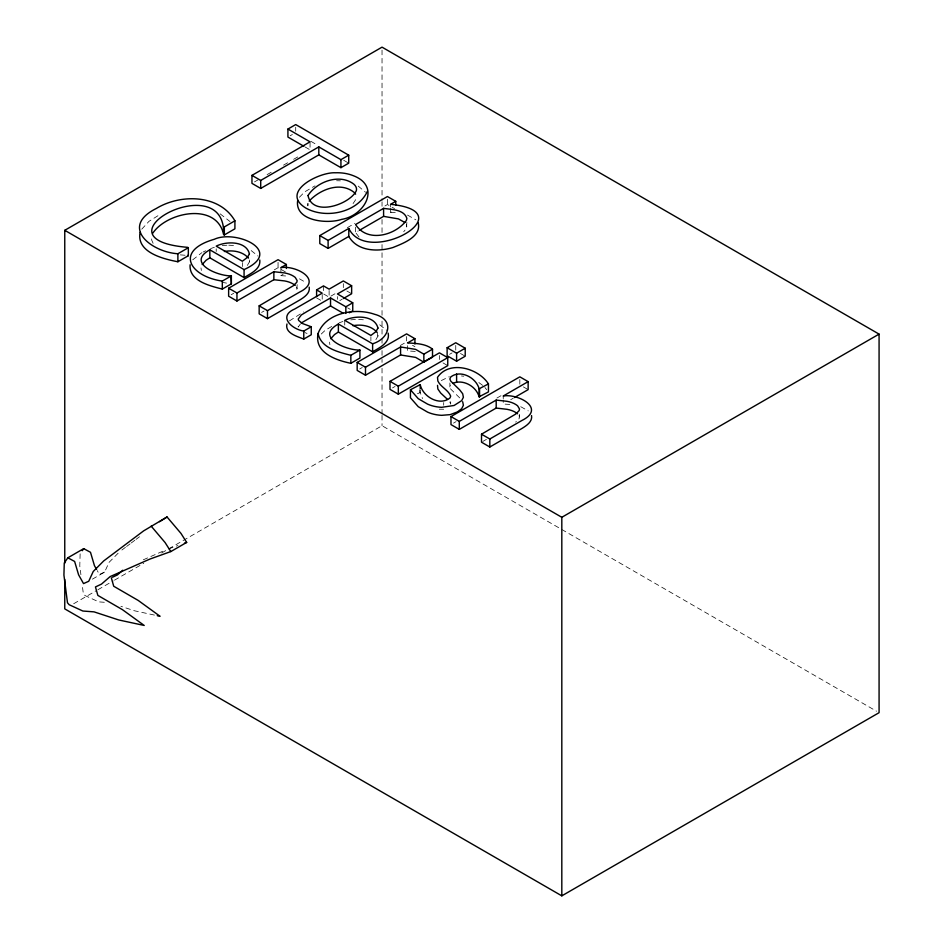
<?xml version="1.0" encoding="UTF-8"?>
<svg xmlns="http://www.w3.org/2000/svg" width="943" height="943" viewBox="0 0 943 943"><rect width="100%" height="100%" fill="white"/><g stroke="black" fill="none" stroke-linecap="round" stroke-linejoin="round"><path stroke-width="0.71" stroke-dasharray="4.71 3.54" d="M80.131 553.836L79.778 565.93L80.909 574.676M308.019 203.511L307.854 205.845L307.854 203.169M406.881 222.348L406.398 228.43L403.71 231.73M297.175 284.645L296.774 290.291L295.053 292.012M519.522 414.342L519.121 418.657L515.668 422.099M459.689 397.887L450.695 389.058L449.894 386.984L450.554 385.157M92.39 579.167L104.59 572.118L109.093 562.334L119.537 551.785M247.349 265.431L249.435 261.883L249.435 259.207M375.892 339.645L377.966 336.085L377.966 333.421M141.756 229.184L148.994 221.322L158.648 215.299M299.402 197.276L304.672 191.889L314.986 185.854M353.071 203.582L356.348 198.667A15.819 9.135 0 0 0 356.466 196.368M300.452 323.862L298.224 327.068L298.224 323.072M192.726 259.82L201.955 252.606M321.268 334.022L325.123 330.392L334.164 324.97M289.418 320.903L303.54 311.921M441.3 380.571L449.281 376.681M121.895 550.017L125.419 547.364M126.598 546.48L130.122 543.828M131.301 542.944L134.825 540.28M136.004 539.396L139.529 536.744M290.149 135.78L292.377 134.495M254.48 181.916L259.525 179.005M267.105 174.632L272.162 171.709M283.525 165.143L288.582 162.231M293.627 159.308L298.683 156.397M231.165 294.746L233.699 293.285M274.26 269.875L278.055 267.682L286.377 272.48M347.342 227.676L354.863 223.338M384.933 205.975L387.432 204.525L394.563 208.639M280.896 267.647L280.896 275.651L283.089 274.378M359.012 237.011L355.582 232.532L358.128 231.059M390.579 208.32L390.579 212.316L392.653 211.126M261.612 312.428L264.064 311.013M323.496 285.906L323.496 293.91L329.119 297.151L336.227 293.061M339.81 300.593L342.168 299.226M359.707 368.961L362.242 367.499M400.256 345.551L406.598 341.885L406.598 336.557M449.587 354.309L452.051 352.882M392.536 387.915L395.07 386.453M417.443 393.714L420.224 392.618L422.57 398.571M73.684 603.732L96.622 590.495M97.895 589.752L113.184 580.923M114.457 580.193L143.76 563.277M161.607 552.975L382.033 425.706L876.53 711.211M453.524 423.112L456.07 421.639M496.878 398.076L501.971 395.141M510.705 399.702L513.192 398.264M482.733 441.501L486.399 439.379M203.181 251.993L205.633 250.755M104.59 572.118L99.392 574.428L97.27 570.656M143.289 559.812L165.862 549.875M168.549 548.909L177.979 545.502M210.595 248.622L214.379 247.255M339.138 322.824L342.922 321.469M222.183 245.675L227.511 245.156M350.725 319.877L356.041 319.371M439.297 409.203L443.693 409.238M228.807 245.192L236.493 245.699M358.658 319.429L365.024 319.913M185.04 255.247L179.618 254.822M415.274 351.409L407.565 350.926L407.565 344.266M280.896 275.651L287.521 276.087M509.857 404.453L503.232 404.017L503.232 400.009M390.579 212.316L396.414 212.729M104.319 602.282L98.72 601.87L85.023 595.563L83.338 593.619L82.218 584.872M461.445 375.962L463.732 376.222M222.206 282.322L226.532 283.124M154.428 615.084L134.637 610.816L120.904 606.314M304.754 332.502L307.017 333.468M299.473 278.833L305.897 282.511M520.725 406.704L528.245 410.877M407.494 215.063L415.851 219.837M310.86 141.309L317.166 144.951M343.676 160.251L348.721 163.174M305.131 147.002L310.047 149.831L310.047 141.839M523.389 386.889L528.139 389.636M460.49 353.484L465.217 356.218M346.883 291.01L351.645 293.756M347.649 307.854L350.195 309.328M412.539 345.315L414.92 346.694M442.998 362.902L447.748 365.648M316.6 297.894L321.091 300.499M379.734 324.793L386.547 330.262M251.203 250.59L258.017 256.048M220.143 213.849L230.009 221.546M358.234 186.089L365.53 192.266M478.844 382.552L484.03 386.382M484.914 387.49L486.682 389.695M377.059 332.29L377.966 336.085M153.131 243.341L151.717 240.147L151.599 236.764M449.835 402.036L450.683 404.134L450.683 400.127M519.051 415.427L519.522 417.018M296.703 287.049L297.175 288.652M406.362 224.363L406.881 226.344M329.52 342.144L329.897 344.666M200.977 267.93L201.366 270.452M249.4 259.973L249.435 261.883M519.829 379.499L519.829 384.827M503.232 396.013L503.232 398.677M455.752 345.421L455.752 350.749M449.894 382.988L449.894 386.984M443.693 402.567L443.693 405.242M439.426 355.511L439.426 359.507M420.224 389.954L420.224 392.618M419.776 389.695L419.776 392.371M390.579 204.313L390.579 206.988M387.432 199.197L387.432 204.525M382.033 50.097L382.033 200.34M382.033 201.814L382.033 206.234M382.033 219.495L382.033 235.691M382.033 244.532L382.033 315.233M382.033 321.127L382.033 337.335M382.033 338.808L382.033 343.217M382.033 350.584L382.033 357.951M382.033 359.424L382.033 362.371M382.033 368.265L382.033 413.93M382.033 415.403L382.033 425.706M370.894 336.781L370.894 340.777M355.582 227.192L355.582 232.532M344.737 320.349L344.737 325.677M343.323 283.619L343.323 287.627M337.441 296.621L337.441 299.296M329.119 290.491L329.119 297.151M322.211 294.475L322.211 301.147M295.713 127.234L295.713 131.23M278.055 262.343L278.055 267.682M242.351 262.567L242.351 266.563M216.206 248.799L216.206 251.475M336.592 180.75A27.854 16.09 0 0 1 340.376 180.844"/><path stroke-width="1.41" d="M190.109 264.783C188.741 280.908 209.935 285.906 222.312 289.088L231.377 283.843L231.377 275.851C218.139 276.334 185.736 263.05 209.829 249.812L244.072 269.592C284.904 251.003 235.762 229.361 214.379 239.251C174.125 250.826 189.779 276.417 222.312 281.085L231.377 275.851M318.097 333.504C325.665 312.699 355.263 307.548 374.43 314.243C394.74 319.441 390.001 338.478 372.615 343.794L338.372 324.027C314.278 337.252 346.67 350.537 359.92 350.053L359.92 358.057L350.843 363.291C336.097 360.309 314.031 352.682 318.097 333.504C320.879 348.05 338.478 352.093 350.843 355.299L359.92 350.053M286.955 323.979C284.656 333.221 297.387 336.462 303.764 339.079L311.249 334.765L311.249 326.761L302.479 323.543L298.695 320.467L298.224 319.064L301.371 314.927L307.041 311.508L330.533 297.941L345.845 306.781L352.753 302.797L352.753 310.801L349.299 312.793M140.118 232.343C136.146 252.229 162.891 258.901 177.885 261.753L188.329 255.718L188.329 247.726L187.657 247.337C88.595 239.133 226.308 165.827 223.632 234.524L224.34 234.925L234.913 228.819L234.913 220.815C219.448 194.081 180.361 193.786 156.29 208.486C119.089 227.015 151.575 252.135 177.885 253.75L188.329 247.726M367.416 191.276C357.68 212.599 325.972 219.212 306.062 208.203C279.128 191.936 319.335 171.862 335.331 172.781A27.854 16.09 0 0 1 353.071 175.598C381.29 186.077 364.953 215.664 341.602 219.389C327.504 224.234 294.334 221.145 297.693 200.329M202.179 264.523L206.046 260.315L209.829 257.816L209.829 249.812M330.722 338.737L334.576 334.529L338.372 332.03L338.372 324.027M67.849 557.796L64.265 562.995L63.924 575.089L67.483 602.777L69.157 604.722L82.854 611.029L94.052 611.866L118.771 619.975L144.22 625.457L122.354 609.602L97.848 595.398L95.455 586.947L101.502 584.094L110.166 576.574L149.996 559.034L170.813 551.572L186.679 542.414L180.962 533.396L167.041 516.976L143.654 530.862L103.683 560.944L93.227 571.493L88.725 581.277L83.526 583.587L78.587 574.794L74.627 561.45L67.849 557.796L83.715 548.637L90.493 552.292L94.441 565.635L96.563 569.407M82.277 550.712L83.715 548.637M152.813 233.145C167.182 211.798 216.654 202.097 223.632 234.524M309.151 201.071C319.783 189.637 339.928 181.339 353.814 192.148A15.819 9.135 0 0 1 355.617 194.199M122.779 570.232L117.368 574.935L112.535 577.222M159.52 521.703L167.041 516.976M301.371 322.93L330.533 305.945L343.287 313.312M64.761 563.219L64.761 230.316L382.033 47.15L879.076 334.117L879.076 712.684L561.816 895.85L64.761 608.883L64.761 579.426M287.921 129.061L295.713 124.57L348.721 155.171L348.721 163.174L340.93 167.665L318.805 154.888L260.716 188.435L251.958 183.378L251.958 175.374L310.047 141.839L287.921 129.061L287.921 137.065L303.905 146.283M251.958 175.374L260.716 180.431L318.805 146.896L340.93 159.662L348.721 155.171M223.632 226.52L224.34 226.921L234.913 220.815M209.829 257.816L244.072 277.584C250.532 273.623 260.952 269.109 259.773 259.985M295.242 285.423A20.062 11.587 0 0 0 284.609 280.931L273.859 279.706L236.952 301.017L228.63 296.208L228.63 288.216L278.055 259.679L286.377 264.476L286.377 268.484M319.783 235.585L328.105 240.394L348.804 228.43L348.804 236.434L328.105 248.386L319.783 243.589L319.783 235.585L387.432 196.521L395.754 201.331L395.754 205.326M228.63 288.216L236.952 293.014L273.859 271.714L284.609 272.94A20.062 11.587 0 0 1 295.242 277.419L297.175 280.649L296.774 282.287L293.32 285.729L259.16 305.838L259.16 313.842L267.482 318.64L299.568 300.122C304.059 297.328 310.318 293.367 309.21 287.191M286.377 264.476L280.896 267.647C295.666 264.995 324.038 280 299.568 292.118L267.482 310.636L259.16 305.838M383.589 208.356L355.582 224.528C367.24 243.058 395.341 235.502 406.398 220.426L406.881 218.34C403.899 209.263 391.251 209.605 383.589 208.356L383.589 216.36L359.401 230.316M395.754 201.331L390.579 204.313C466.113 211.892 367.581 267.659 348.804 228.43M316.6 296.562L316.6 289.902L323.496 285.906L329.119 289.159L343.323 280.955L351.645 285.753L351.645 293.756L343.358 298.542M351.645 285.753L337.441 293.957L352.753 302.797M316.6 289.902L322.211 293.143L294.829 308.95C277.466 316.329 291.894 329.307 303.764 331.076L311.249 326.761M338.372 332.03L372.615 351.798C379.357 347.79 390.296 342.745 388.162 333.162M414.92 338.69L407.565 342.934C416.063 343.464 425.552 343.582 432.519 349.158L432.519 357.161L423.855 362.171L415.627 357.385L400.575 354.969L365.495 375.22L357.173 370.422L357.173 362.418L406.598 333.881L414.92 338.69L414.92 344.018M357.173 362.418L365.495 367.228L400.575 346.965L415.627 349.381L423.855 354.167L432.519 349.158M447.123 347.731L455.752 342.745L465.217 348.215L465.217 356.218L456.601 361.204L447.123 355.735L447.123 347.731L456.601 353.201L465.217 348.215M390.001 381.373L439.426 352.847L447.748 357.645L447.748 365.648L398.323 394.174L390.001 389.376L390.001 381.373L398.323 386.182L447.748 357.645M462.671 401.718L463.39 405.278L461.705 408.649L457.485 411.879L450.176 414.637L441.595 415.333A26.675 15.406 0 0 1 427.603 412.138L418.244 406.681L410.441 397.757L410.441 389.754L420.224 384.626C422.7 396.626 439.662 406.516 450.035 397.911L450.683 396.131C448.173 389.813 440.794 387.149 437.858 381.007L437.505 377.353C449.351 359.802 478.478 368.218 488.45 383.907L488.45 391.911L479.115 396.791C476.262 386.3 463.025 378.886 452.829 383.353M410.441 389.754L418.244 398.677L427.603 404.134A26.675 15.406 0 0 0 441.595 407.329L454.066 405.49L461.705 400.645L463.39 397.274L462.671 393.714L459.689 389.883L450.695 381.055L449.894 378.992L450.554 377.153C460.208 369.114 476.203 377.624 479.115 388.787L488.45 383.907M517.589 413.788A20.062 11.587 0 0 0 506.945 409.297L496.195 408.071L459.288 429.383L450.978 424.574L450.978 416.582L519.829 376.835L528.139 381.632L528.139 389.636L514.442 397.545M450.978 416.582L459.288 421.38L496.195 400.08L506.945 401.305A20.062 11.587 0 0 1 517.589 405.785L519.522 409.014L519.121 410.653L515.668 414.095L481.508 434.204L481.508 442.208L489.83 447.006L521.903 428.487C526.406 425.694 532.665 421.733 531.546 415.557M528.139 381.632L503.232 396.013C518.013 393.361 546.386 408.366 521.903 420.484L489.83 439.002L481.508 434.204M64.761 230.316L561.816 517.294L879.076 334.117M184.474 543.18L186.679 542.414M224.375 251.498C232.78 249.895 242.599 251.439 248.528 258.087M352.918 325.712C361.31 324.109 371.141 325.653 377.059 332.29M383.589 216.36L398.429 218.894L404.83 222.465M157.257 615.685L160.074 616.298L138.22 600.443L113.714 586.24L111.321 577.788M187.657 255.341L188.329 255.718M231.377 283.843L230.894 275.568M447.477 399.361L440.664 393.031L437.858 388.999L437.505 385.357M151.175 526.135L165.096 542.555L170.813 551.572M348.804 236.434C357.421 251.545 378.049 252.029 392.925 247.526C403.062 243.4 421.91 236.587 418.138 222.607M561.816 517.294L561.816 895.85M496.195 400.08L496.195 408.071M489.83 439.002L489.83 447.006M479.563 389.035L479.563 397.038M479.115 388.787L479.115 396.791M459.288 421.38L459.288 429.383M456.601 353.201L456.601 361.204M456.601 373.994L456.601 381.998M423.855 354.167L423.855 362.171M420.224 384.626L420.224 388.622M400.575 346.965L400.575 354.969M398.323 386.182L398.323 394.174M372.615 343.794L372.615 351.798M365.495 367.228L365.495 375.22M350.843 355.299L350.843 363.291M345.845 306.781L345.845 313.453M340.93 159.662L340.93 167.665M330.533 297.941L330.533 305.945M328.105 240.394L328.105 248.386M318.805 146.896L318.805 154.888M303.764 331.076L303.764 339.079M273.859 271.714L273.859 279.706M267.482 310.636L267.482 318.64M260.716 180.431L260.716 188.435M244.072 269.592L244.072 277.584M236.952 293.014L236.952 301.017M224.34 226.921L224.34 234.925M222.312 281.085L222.312 289.088M177.885 253.75L177.885 261.753M308.019 195.507C312.369 217.291 349.888 204.537 356.348 190.663A15.819 9.135 0 0 0 353.814 184.144C339.515 173.182 316.872 181.669 308.019 195.507M249.435 253.879L247.349 257.427L242.351 261.235L216.206 246.135C226.131 241.113 246.206 240.748 249.435 253.879M377.966 328.093L375.892 331.641L370.894 335.449L344.737 320.349C354.662 315.316 374.736 314.962 377.966 328.093"/></g></svg>
